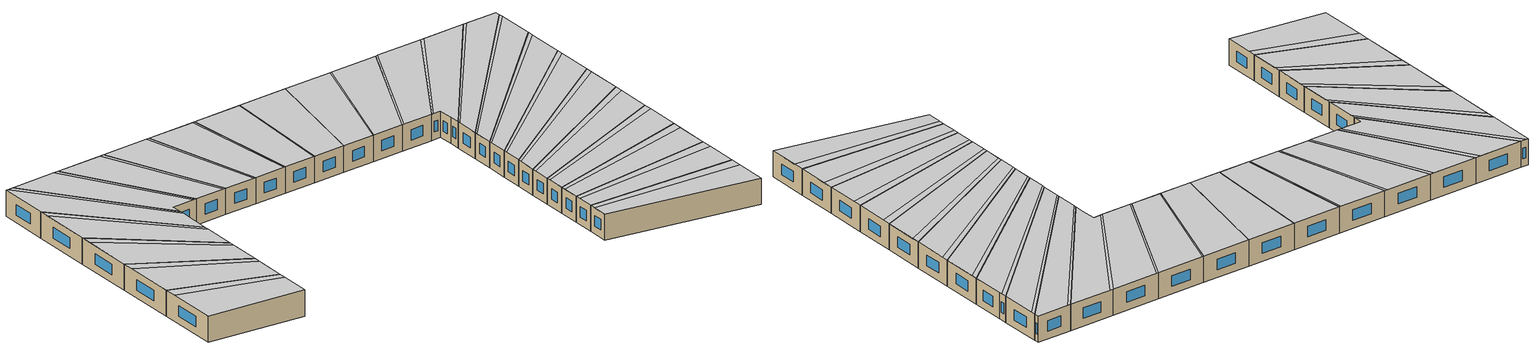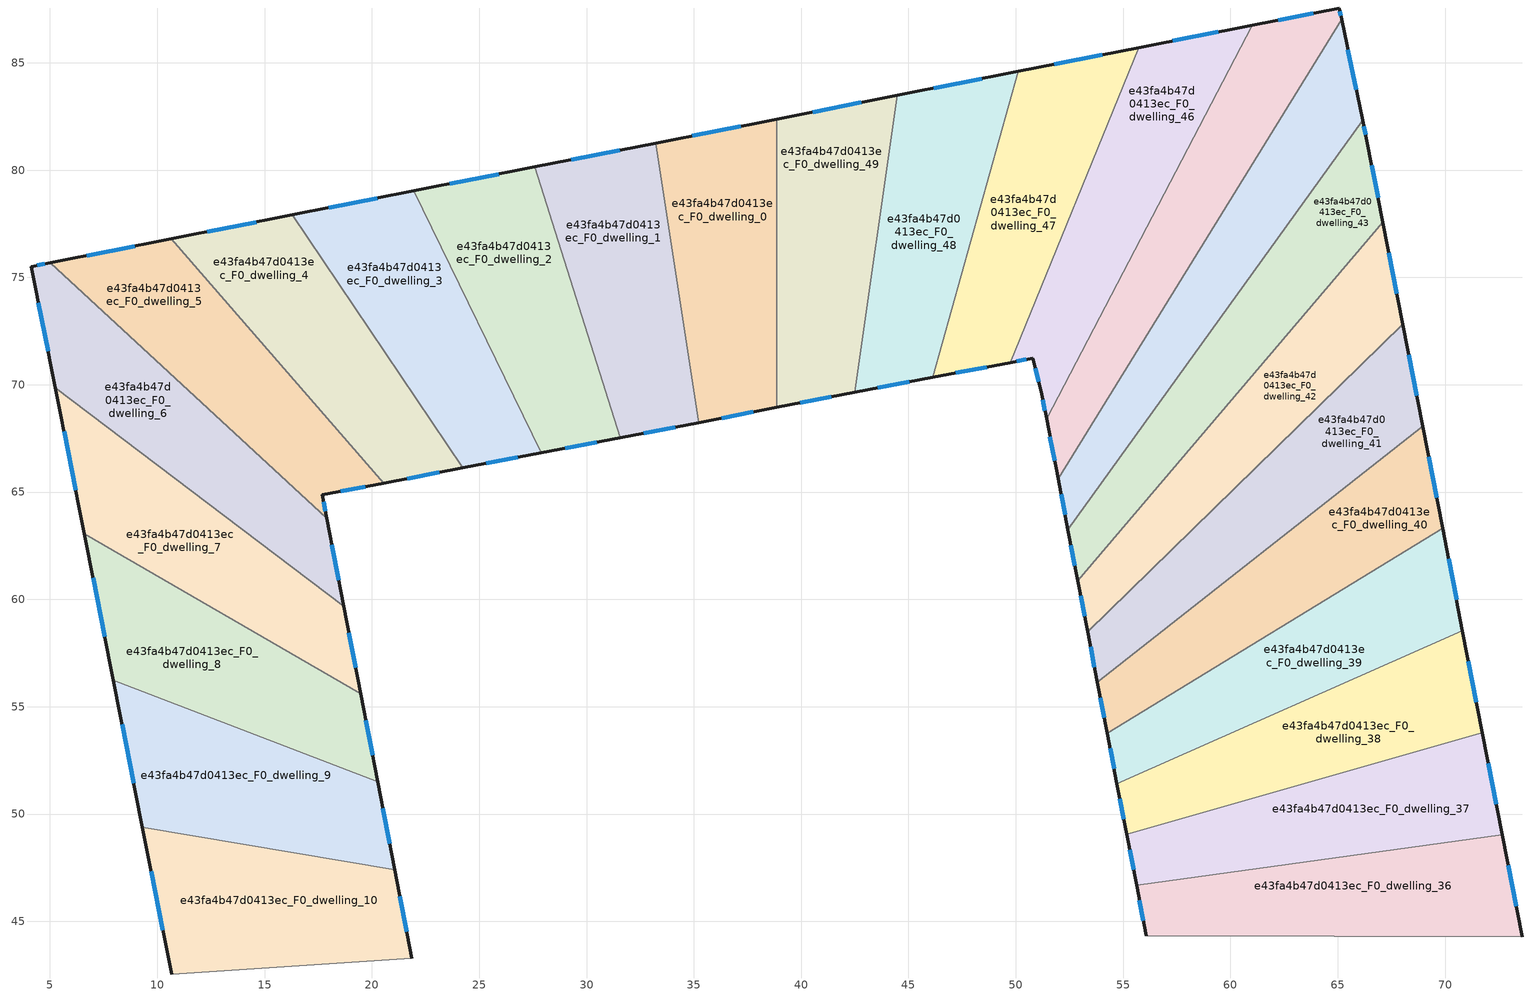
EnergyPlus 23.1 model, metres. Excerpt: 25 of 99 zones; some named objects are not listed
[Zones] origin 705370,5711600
e43fa4b47d0413ec_F0_dwelling_0
 floor ground (EU_floor_Construction): 38.86,82.37 38.86,68.94 35.22,68.24 33.23,81.26 z0
 wall outside (EU_wall_Construction): 35.22,68.24 38.86,68.94 / 38.86,82.37 33.23,81.26 z0:3
 wall to e43fa4b47d0413ec_F0_dwelling_1 (EU_wall_Construction): 33.23,81.26 35.22,68.24 z0:3
 wall to e43fa4b47d0413ec_F0_dwelling_49 (EU_wall_Construction): 38.86,68.94 38.86,82.37 z0:3
 window (EU_Window_Construction): 36.31,68.45 37.77,68.73 / 37.17,82.04 34.91,81.59 z0.9:2.1
 ceiling to e43fa4b47d0413ec_F1_dwelling_0 (EU_floor_Construction): 38.86,68.94 38.86,82.37 33.23,81.26 35.22,68.24 z3
e43fa4b47d0413ec_F0_dwelling_1
 floor ground (EU_floor_Construction): 33.23,81.26 35.22,68.24 31.56,67.54 27.59,80.15 z0
 wall outside (EU_wall_Construction): 31.56,67.54 35.22,68.24 / 33.23,81.26 27.59,80.15 z0:3
 wall to e43fa4b47d0413ec_F0_dwelling_2 (EU_wall_Construction): 27.59,80.15 31.56,67.54 z0:3
 window (EU_Window_Construction): 32.66,67.75 34.12,68.03 / 31.54,80.93 29.28,80.48 z0.9:2.1
 ceiling to e43fa4b47d0413ec_F1_dwelling_1 (EU_floor_Construction): 35.14,68.23 33.11,81.24 27.59,80.15 31.56,67.54 z3
 ceiling to e43fa4b47d0413ec_F1_dwelling_0 (EU_floor_Construction): 35.22,68.24 33.23,81.26 33.11,81.24 35.14,68.23 z3
e43fa4b47d0413ec_F0_dwelling_10
 floor ground (EU_floor_Construction): 21.07,47.39 21.86,43.27 10.67,42.55 9.31,49.39 z0
 wall outside (EU_wall_Construction): 21.86,43.27 21.07,47.39 / 9.31,49.39 10.67,42.55 z0:3
 wall to e43fa4b47d0413ec_F0_dwelling_11 (EU_wall_Construction): 10.67,42.55 21.86,43.27 z0:3
 wall to e43fa4b47d0413ec_F0_dwelling_9 (EU_wall_Construction): 21.07,47.39 9.31,49.39 z0:3
 window (EU_Window_Construction): 21.62,44.51 21.3,46.16 / 9.72,47.34 10.26,44.59 z0.9:2.1
 ceiling to e43fa4b47d0413ec_F1_dwelling_10 (EU_floor_Construction): 21.86,43.27 21.23,46.55 9.59,47.99 10.67,42.55 z3
 ceiling to e43fa4b47d0413ec_F1_dwelling_9 (EU_floor_Construction): 21.23,46.55 21.07,47.39 9.31,49.39 9.59,47.99 z3
e43fa4b47d0413ec_F0_dwelling_2
 floor ground (EU_floor_Construction): 27.59,80.15 31.56,67.54 27.9,66.83 21.95,79.03 z0
 wall outside (EU_wall_Construction): 27.9,66.83 31.56,67.54 / 27.59,80.15 21.95,79.03 z0:3
 wall to e43fa4b47d0413ec_F0_dwelling_3 (EU_wall_Construction): 21.95,79.03 27.9,66.83 z0:3
 window (EU_Window_Construction): 29,67.04 30.47,67.33 / 25.9,79.81 23.64,79.36 z0.9:2.1
 ceiling to e43fa4b47d0413ec_F1_dwelling_2 (EU_floor_Construction): 31.41,67.51 27.36,80.1 21.95,79.03 27.9,66.83 z3
 ceiling to e43fa4b47d0413ec_F1_dwelling_1 (EU_floor_Construction): 31.56,67.54 27.59,80.15 27.36,80.1 31.41,67.51 z3
e43fa4b47d0413ec_F0_dwelling_3
 floor ground (EU_floor_Construction): 21.95,79.03 27.9,66.83 24.23,66.12 16.3,77.91 z0
 wall outside (EU_wall_Construction): 24.23,66.12 27.9,66.83 / 21.95,79.03 16.3,77.91 z0:3
 wall to e43fa4b47d0413ec_F0_dwelling_4 (EU_wall_Construction): 16.3,77.91 24.23,66.12 z0:3
 window (EU_Window_Construction): 25.33,66.34 26.8,66.62 / 20.26,78.7 17.99,78.25 z0.9:2.1
 ceiling to e43fa4b47d0413ec_F1_dwelling_3 (EU_floor_Construction): 27.68,66.79 21.6,78.96 16.3,77.91 24.23,66.12 z3
 ceiling to e43fa4b47d0413ec_F1_dwelling_2 (EU_floor_Construction): 27.9,66.83 21.95,79.03 21.6,78.96 27.68,66.79 z3
e43fa4b47d0413ec_F0_dwelling_36
 floor ground (EU_floor_Construction): 72.67,49.04 73.59,44.29 56.08,44.33 55.62,46.69 z0
 wall outside (EU_wall_Construction): 55.62,46.69 56.08,44.33 / 73.59,44.29 72.67,49.04 z0:3
 wall to e43fa4b47d0413ec_F0_dwelling_37 (EU_wall_Construction): 72.67,49.04 55.62,46.69 z0:3
 wall to e43fa4b47d0413ec_F0_dwelling_35 (EU_wall_Construction): 56.08,44.33 73.59,44.29 z0:3
 window (EU_Window_Construction): 55.76,45.98 55.94,45.04 / 73.32,45.71 72.94,47.62 z0.9:2.1
 ceiling to e43fa4b47d0413ec_F1_dwelling_36 (EU_floor_Construction): 72.91,47.78 72.67,49.04 55.62,46.69 55.74,46.06 z3
 ceiling to e43fa4b47d0413ec_F1_dwelling_35 (EU_floor_Construction): 73.59,44.29 72.91,47.78 55.74,46.06 56.08,44.33 z3
e43fa4b47d0413ec_F0_dwelling_37
 floor ground (EU_floor_Construction): 71.74,53.79 72.67,49.04 55.62,46.69 55.17,49.05 z0
 wall outside (EU_wall_Construction): 55.17,49.05 55.62,46.69 / 72.67,49.04 71.74,53.79 z0:3
 wall to e43fa4b47d0413ec_F0_dwelling_38 (EU_wall_Construction): 71.74,53.79 55.17,49.05 z0:3
 window (EU_Window_Construction): 55.31,48.34 55.49,47.39 / 72.39,50.46 72.02,52.37 z0.9:2.1
 ceiling to e43fa4b47d0413ec_F1_dwelling_37 (EU_floor_Construction): 71.97,52.63 71.74,53.79 55.17,49.05 55.28,48.47 z3
 ceiling to e43fa4b47d0413ec_F1_dwelling_36 (EU_floor_Construction): 72.67,49.04 71.97,52.63 55.28,48.47 55.62,46.69 z3
e43fa4b47d0413ec_F0_dwelling_38
 floor ground (EU_floor_Construction): 70.81,58.55 71.74,53.79 55.17,49.05 54.71,51.41 z0
 wall outside (EU_wall_Construction): 54.71,51.41 55.17,49.05 / 71.74,53.79 70.81,58.55 z0:3
 wall to e43fa4b47d0413ec_F0_dwelling_39 (EU_wall_Construction): 70.81,58.55 54.71,51.41 z0:3
 window (EU_Window_Construction): 54.85,50.7 55.03,49.75 / 71.46,55.22 71.09,57.13 z0.9:2.1
 ceiling to e43fa4b47d0413ec_F1_dwelling_37 (EU_floor_Construction): 71.74,53.79 71.02,57.48 54.82,50.88 55.17,49.05 z3
 ceiling to e43fa4b47d0413ec_F1_dwelling_38 (EU_floor_Construction): 71.02,57.48 70.81,58.55 54.71,51.41 54.82,50.88 z3
e43fa4b47d0413ec_F0_dwelling_39
 floor ground (EU_floor_Construction): 69.88,63.31 70.81,58.55 54.71,51.41 54.26,53.77 z0
 wall outside (EU_wall_Construction): 54.26,53.77 54.71,51.41 / 70.81,58.55 69.88,63.31 z0:3
 wall to e43fa4b47d0413ec_F0_dwelling_40 (EU_wall_Construction): 69.88,63.31 54.26,53.77 z0:3
 window (EU_Window_Construction): 54.39,53.06 54.58,52.11 / 70.53,59.97 70.16,61.88 z0.9:2.1
 ceiling to e43fa4b47d0413ec_F1_dwelling_38 (EU_floor_Construction): 70.81,58.55 70.07,62.34 54.35,53.29 54.71,51.41 z3
 ceiling to e43fa4b47d0413ec_F1_dwelling_39 (EU_floor_Construction): 70.07,62.34 69.88,63.31 54.26,53.77 54.35,53.29 z3
e43fa4b47d0413ec_F0_dwelling_4
 floor ground (EU_floor_Construction): 16.3,77.91 24.23,66.12 20.55,65.42 10.64,76.8 z0
 wall outside (EU_wall_Construction): 20.55,65.42 24.23,66.12 / 16.3,77.91 10.64,76.8 z0:3
 wall to e43fa4b47d0413ec_F0_dwelling_5 (EU_wall_Construction): 10.64,76.8 20.55,65.42 z0:3
 window (EU_Window_Construction): 21.65,65.63 23.13,65.91 / 14.61,77.58 12.34,77.13 z0.9:2.1
 ceiling to e43fa4b47d0413ec_F1_dwelling_4 (EU_floor_Construction): 23.93,66.07 15.84,77.82 10.64,76.8 20.55,65.42 z3
 ceiling to e43fa4b47d0413ec_F1_dwelling_3 (EU_floor_Construction): 24.23,66.12 16.3,77.91 15.84,77.82 23.93,66.07 z3
e43fa4b47d0413ec_F0_dwelling_40
 floor ground (EU_floor_Construction): 68.96,68.06 69.88,63.31 54.26,53.77 53.8,56.13 z0
 wall outside (EU_wall_Construction): 53.8,56.13 54.26,53.77 / 69.88,63.31 68.96,68.06 z0:3
 wall to e43fa4b47d0413ec_F0_dwelling_41 (EU_wall_Construction): 68.96,68.06 53.8,56.13 z0:3
 window (EU_Window_Construction): 53.94,55.43 54.12,54.48 / 69.61,64.73 69.23,66.64 z0.9:2.1
 ceiling to e43fa4b47d0413ec_F1_dwelling_40 (EU_floor_Construction): 69.13,67.19 68.96,68.06 53.8,56.13 53.89,55.7 z3
 ceiling to e43fa4b47d0413ec_F1_dwelling_39 (EU_floor_Construction): 69.88,63.31 69.13,67.19 53.89,55.7 54.26,53.77 z3
e43fa4b47d0413ec_F0_dwelling_41
 floor ground (EU_floor_Construction): 68.03,72.82 68.96,68.06 53.8,56.13 53.34,58.5 z0
 wall outside (EU_wall_Construction): 53.34,58.5 53.8,56.13 / 68.96,68.06 68.03,72.82 z0:3
 wall to e43fa4b47d0413ec_F0_dwelling_42 (EU_wall_Construction): 68.03,72.82 53.34,58.5 z0:3
 window (EU_Window_Construction): 53.48,57.79 53.66,56.84 / 68.68,69.49 68.31,71.4 z0.9:2.1
 ceiling to e43fa4b47d0413ec_F1_dwelling_41 (EU_floor_Construction): 68.18,72.05 68.03,72.82 53.34,58.5 53.42,58.12 z3
 ceiling to e43fa4b47d0413ec_F1_dwelling_40 (EU_floor_Construction): 68.96,68.06 68.18,72.05 53.42,58.12 53.8,56.13 z3
e43fa4b47d0413ec_F0_dwelling_42
 floor ground (EU_floor_Construction): 67.1,77.58 68.03,72.82 53.34,58.5 52.89,60.87 z0
 wall outside (EU_wall_Construction): 52.89,60.87 53.34,58.5 / 68.03,72.82 67.1,77.58 z0:3
 wall to e43fa4b47d0413ec_F0_dwelling_43 (EU_wall_Construction): 67.1,77.58 52.89,60.87 z0:3
 window (EU_Window_Construction): 53.02,60.16 53.21,59.21 / 67.75,74.25 67.38,76.16 z0.9:2.1
 ceiling to e43fa4b47d0413ec_F1_dwelling_42 (EU_floor_Construction): 52.95,60.53 67.23,76.9 67.1,77.58 52.89,60.87 z3
 ceiling to e43fa4b47d0413ec_F1_dwelling_41 (EU_floor_Construction): 68.03,72.82 67.23,76.9 52.95,60.53 53.34,58.5 z3
e43fa4b47d0413ec_F0_dwelling_43
 floor ground (EU_floor_Construction): 66.16,82.33 66.36,81.37 67.1,77.58 52.89,60.87 52.43,63.24 z0
 wall outside (EU_wall_Construction): 52.43,63.24 52.89,60.87 / 67.1,77.58 66.36,81.37 66.16,82.33 z0:3
 wall to e43fa4b47d0413ec_F0_dwelling_44 (EU_wall_Construction): 66.16,82.33 52.43,63.24 z0:3
 window (EU_Window_Construction): 52.57,62.53 52.75,61.58 / 66.3,81.66 66.22,82.04 / 66.88,78.71 66.58,80.24 z0.9:2.1
 ceiling to e43fa4b47d0413ec_F1_dwelling_43 (EU_floor_Construction): 52.49,62.95 66.28,81.75 66.16,82.33 52.43,63.24 z3
 ceiling to e43fa4b47d0413ec_F1_dwelling_42 (EU_floor_Construction): 52.89,60.87 67.1,77.58 66.36,81.37 66.28,81.75 52.49,62.95 z3
e43fa4b47d0413ec_F0_dwelling_44
 floor ground (EU_floor_Construction): 65.18,87.02 66.16,82.33 52.43,63.24 51.97,65.62 z0
 wall outside (EU_wall_Construction): 51.97,65.62 52.43,63.24 / 66.16,82.33 65.18,87.02 z0:3
 wall to e43fa4b47d0413ec_F0_dwelling_45 (EU_wall_Construction): 65.18,87.02 51.97,65.62 z0:3
 window (EU_Window_Construction): 52.11,64.91 52.29,63.95 / 65.87,83.73 65.47,85.62 z0.9:2.1
 ceiling to e43fa4b47d0413ec_F1_dwelling_44 (EU_floor_Construction): 52.02,65.38 65.28,86.54 65.18,87.02 51.97,65.62 z3
 ceiling to e43fa4b47d0413ec_F1_dwelling_43 (EU_floor_Construction): 52.43,63.24 66.16,82.33 65.28,86.54 52.02,65.38 z3
e43fa4b47d0413ec_F0_dwelling_45
 floor ground (EU_floor_Construction): 65.07,87.55 65.18,87.02 51.97,65.62 51.43,68.42 61.02,86.75 z0
 wall outside (EU_wall_Construction): 51.43,68.42 51.97,65.62 / 65.18,87.02 65.07,87.55 61.02,86.75 z0:3
 wall to e43fa4b47d0413ec_F0_dwelling_46 (EU_wall_Construction): 61.02,86.75 51.43,68.42 z0:3
 window (EU_Window_Construction): 51.59,67.58 51.81,66.46 / 63.86,87.31 62.23,86.99 / 65.15,87.18 65.1,87.39 z0.9:2.1
 ceiling to e43fa4b47d0413ec_F1_dwelling_45 (EU_floor_Construction): 51.48,68.14 61.41,86.83 61.02,86.75 51.43,68.42 z3
 ceiling to e43fa4b47d0413ec_F1_dwelling_44 (EU_floor_Construction): 51.97,65.62 65.18,87.02 65.07,87.55 61.41,86.83 51.48,68.14 z3
e43fa4b47d0413ec_F0_dwelling_46
 floor ground (EU_floor_Construction): 61.02,86.75 51.43,68.42 51.19,69.67 50.8,71.24 49.73,71.04 55.72,85.71 z0
 wall outside (EU_wall_Construction): 49.73,71.04 50.8,71.24 51.19,69.67 51.43,68.42 / 61.02,86.75 55.72,85.71 z0:3
 wall to e43fa4b47d0413ec_F0_dwelling_47 (EU_wall_Construction): 55.72,85.71 49.73,71.04 z0:3
 window (EU_Window_Construction): 51.26,69.3 51.36,68.79 / 50.91,70.77 51.07,70.14 / 50.05,71.1 50.48,71.18 / 59.43,86.44 57.3,86.02 z0.9:2.1
 ceiling to e43fa4b47d0413ec_F1_dwelling_46 (EU_floor_Construction): 49.95,71.08 56.06,85.77 55.72,85.71 49.73,71.04 z3
 ceiling to e43fa4b47d0413ec_F1_dwelling_45 (EU_floor_Construction): 51.43,68.42 61.02,86.75 56.06,85.77 49.95,71.08 50.8,71.24 51.19,69.67 z3
e43fa4b47d0413ec_F0_dwelling_47
 floor ground (EU_floor_Construction): 55.72,85.71 49.73,71.04 46.12,70.34 50.1,84.59 z0
 wall outside (EU_wall_Construction): 46.12,70.34 49.73,71.04 / 55.72,85.71 50.1,84.59 z0:3
 wall to e43fa4b47d0413ec_F0_dwelling_48 (EU_wall_Construction): 50.1,84.59 46.12,70.34 z0:3
 window (EU_Window_Construction): 47.2,70.55 48.65,70.83 / 54.04,85.37 51.78,84.93 z0.9:2.1
 ceiling to e43fa4b47d0413ec_F1_dwelling_47 (EU_floor_Construction): 46.27,70.37 50.33,84.64 50.1,84.59 46.12,70.34 z3
 ceiling to e43fa4b47d0413ec_F1_dwelling_46 (EU_floor_Construction): 49.73,71.04 55.72,85.71 50.33,84.64 46.27,70.37 z3
e43fa4b47d0413ec_F0_dwelling_48
 floor ground (EU_floor_Construction): 50.1,84.59 46.12,70.34 42.49,69.64 44.48,83.49 z0
 wall outside (EU_wall_Construction): 42.49,69.64 46.12,70.34 / 50.1,84.59 44.48,83.49 z0:3
 wall to e43fa4b47d0413ec_F0_dwelling_49 (EU_wall_Construction): 44.48,83.49 42.49,69.64 z0:3
 window (EU_Window_Construction): 43.58,69.85 45.03,70.13 / 48.42,84.26 46.17,83.82 z0.9:2.1
 ceiling to e43fa4b47d0413ec_F1_dwelling_48 (EU_floor_Construction): 42.57,69.66 44.6,83.51 44.48,83.49 42.49,69.64 z3
 ceiling to e43fa4b47d0413ec_F1_dwelling_47 (EU_floor_Construction): 46.12,70.34 50.1,84.59 44.6,83.51 42.57,69.66 z3
e43fa4b47d0413ec_F0_dwelling_49
 floor ground (EU_floor_Construction): 44.48,83.49 42.49,69.64 38.86,68.94 38.86,82.37 z0
 wall outside (EU_wall_Construction): 38.86,68.94 42.49,69.64 / 44.48,83.49 38.86,82.37 z0:3
 window (EU_Window_Construction): 39.95,69.15 41.41,69.43 / 42.8,83.15 40.54,82.71 z0.9:2.1
 ceiling to e43fa4b47d0413ec_F1_dwelling_48 (EU_floor_Construction): 42.49,69.64 44.48,83.49 38.86,82.37 38.86,68.94 z3
e43fa4b47d0413ec_F0_dwelling_5
 floor ground (EU_floor_Construction): 10.64,76.8 20.55,65.42 17.69,64.87 17.9,63.77 5.02,75.68 z0
 wall outside (EU_wall_Construction): 17.9,63.77 17.69,64.87 20.55,65.42 / 10.64,76.8 5.02,75.68 z0:3
 wall to e43fa4b47d0413ec_F0_dwelling_6 (EU_wall_Construction): 5.02,75.68 17.9,63.77 z0:3
 window (EU_Window_Construction): 18.54,65.03 19.69,65.25 / 17.84,64.1 17.75,64.54 / 8.96,76.46 6.7,76.02 z0.9:2.1
 ceiling to e43fa4b47d0413ec_F1_dwelling_5 (EU_floor_Construction): 20.17,65.34 10.07,76.68 5.02,75.68 17.9,63.77 17.69,64.87 z3
 ceiling to e43fa4b47d0413ec_F1_dwelling_4 (EU_floor_Construction): 20.55,65.42 10.64,76.8 10.07,76.68 20.17,65.34 z3
e43fa4b47d0413ec_F0_dwelling_6
 floor ground (EU_floor_Construction): 17.9,63.77 18.69,59.67 5.25,69.87 4.13,75.51 5.02,75.68 z0
 wall outside (EU_wall_Construction): 18.69,59.67 17.9,63.77 / 5.02,75.68 4.13,75.51 5.25,69.87 z0:3
 wall to e43fa4b47d0413ec_F0_dwelling_7 (EU_wall_Construction): 5.25,69.87 18.69,59.67 z0:3
 window (EU_Window_Construction): 18.45,60.9 18.14,62.54 / 4.47,73.82 4.92,71.56 / 4.76,75.63 4.4,75.56 z0.9:2.1
 ceiling to e43fa4b47d0413ec_F1_dwelling_6 (EU_floor_Construction): 18.69,59.67 18,63.24 4.38,75.56 4.13,75.51 5.25,69.87 z3
 ceiling to e43fa4b47d0413ec_F1_dwelling_5 (EU_floor_Construction): 18,63.24 17.9,63.77 5.02,75.68 4.38,75.56 z3
e43fa4b47d0413ec_F0_dwelling_7
 floor ground (EU_floor_Construction): 18.69,59.67 19.48,55.59 6.6,63.05 5.25,69.87 z0
 wall outside (EU_wall_Construction): 19.48,55.59 18.69,59.67 / 5.25,69.87 6.6,63.05 z0:3
 wall to e43fa4b47d0413ec_F0_dwelling_8 (EU_wall_Construction): 6.6,63.05 19.48,55.59 z0:3
 window (EU_Window_Construction): 19.24,56.81 18.93,58.45 / 5.65,67.83 6.2,65.09 z0.9:2.1
 ceiling to e43fa4b47d0413ec_F1_dwelling_7 (EU_floor_Construction): 19.48,55.59 18.8,59.09 5.44,68.89 6.6,63.05 z3
 ceiling to e43fa4b47d0413ec_F1_dwelling_6 (EU_floor_Construction): 18.8,59.09 18.69,59.67 5.25,69.87 5.44,68.89 z3
e43fa4b47d0413ec_F0_dwelling_8
 floor ground (EU_floor_Construction): 19.48,55.59 20.27,51.5 7.95,56.22 6.6,63.05 z0
 wall outside (EU_wall_Construction): 20.27,51.5 19.48,55.59 / 6.6,63.05 7.95,56.22 z0:3
 wall to e43fa4b47d0413ec_F0_dwelling_9 (EU_wall_Construction): 7.95,56.22 20.27,51.5 z0:3
 window (EU_Window_Construction): 20.03,52.73 19.72,54.37 / 7.01,61.01 7.55,58.27 z0.9:2.1
 ceiling to e43fa4b47d0413ec_F1_dwelling_8 (EU_floor_Construction): 20.27,51.5 19.61,54.93 6.82,61.93 7.96,56.22 z3
 ceiling to e43fa4b47d0413ec_F1_dwelling_7 (EU_floor_Construction): 19.61,54.93 19.48,55.59 6.6,63.05 6.82,61.93 z3
e43fa4b47d0413ec_F0_dwelling_9
 floor ground (EU_floor_Construction): 20.27,51.5 21.07,47.39 9.31,49.39 7.95,56.22 z0
 wall outside (EU_wall_Construction): 21.07,47.39 20.27,51.5 / 7.95,56.22 9.31,49.39 z0:3
 window (EU_Window_Construction): 20.83,48.62 20.51,50.27 / 8.36,54.18 8.91,51.44 z0.9:2.1
 ceiling to e43fa4b47d0413ec_F1_dwelling_9 (EU_floor_Construction): 21.07,47.39 20.42,50.75 8.2,54.97 9.31,49.39 z3
 ceiling to e43fa4b47d0413ec_F1_dwelling_8 (EU_floor_Construction): 20.42,50.75 20.27,51.5 7.96,56.22 8.2,54.97 z3
[Building]
EU S2 Campaign: North Axis=0; Terrain=City; Solar Distribution=FullExterior
[Site:Location]
London: Latitude=51.5; Longitude=-0.5; Time Zone=0; Elevation=25
[SizingPeriod:WeatherFileDays]
AnnualSizingPeriod: Begin Month=1; Begin Day of Month=1; End Month=12; End Day of Month=31; Day of Week for Start Day=Monday; Use Weather File Daylight Saving Period=No; Use Weather File Rain and Snow Indicators=No
[MATERIAL]
EU_InternalMass_Material: Roughness=MediumRough; Thickness=0.1; Conductivity=1; Density=1800; Specific Heat=900; Thermal Absorptance=0.9; Solar Absorptance=0.7; Visible Absorptance=0.7
[MATERIAL:NOMASS] Roughness=MediumRough; Thermal Absorptance=0.9; Solar Absorptance=0.7; Visible Absorptance=0.7
Name | Thermal Resistance
EU_wall_NoMass | 1.04674
EU_floor_NoMass | 2.04616
[WINDOWMATERIAL:SIMPLEGLAZINGSYSTEM]
EU_Window_SimpleGlazing: UFactor=4.25843; Solar Heat Gain Coefficient=0.85; Visible Transmittance=0.85
[CONSTRUCTION]
EU_wall_Construction: EU_wall_NoMass
EU_floor_Construction: EU_floor_NoMass
EU_Window_Construction: EU_Window_SimpleGlazing
EU_InternalMass_Construction: EU_InternalMass_Material
[ZONE] Type=1; Multiplier=1; Ceiling Height=autocalculate; Floor Area=autocalculate; Part of Total Floor Area=Yes
Name | Volume
e43fa4b47d0413ec_F0_dwelling_0 | 186.692
e43fa4b47d0413ec_F0_dwelling_1 | 186.709
e43fa4b47d0413ec_F0_dwelling_10 | 186.701
e43fa4b47d0413ec_F0_dwelling_2 | 186.674
e43fa4b47d0413ec_F0_dwelling_3 | 186.721
e43fa4b47d0413ec_F0_dwelling_36 | 186.686
e43fa4b47d0413ec_F0_dwelling_37 | 186.67
e43fa4b47d0413ec_F0_dwelling_38 | 186.739
e43fa4b47d0413ec_F0_dwelling_39 | 186.688
e43fa4b47d0413ec_F0_dwelling_4 | 186.695
e43fa4b47d0413ec_F0_dwelling_40 | 186.68
e43fa4b47d0413ec_F0_dwelling_41 | 186.72
e43fa4b47d0413ec_F0_dwelling_42 | 186.699
e43fa4b47d0413ec_F0_dwelling_43 | 186.737
e43fa4b47d0413ec_F0_dwelling_44 | 186.708
e43fa4b47d0413ec_F0_dwelling_45 | 186.723
e43fa4b47d0413ec_F0_dwelling_46 | 186.633
e43fa4b47d0413ec_F0_dwelling_47; e43fa4b47d0413ec_F0_dwelling_7 | 186.716
e43fa4b47d0413ec_F0_dwelling_48 | 186.715
e43fa4b47d0413ec_F0_dwelling_49 | 186.705
e43fa4b47d0413ec_F0_dwelling_5 | 186.703
e43fa4b47d0413ec_F0_dwelling_6 | 186.7
e43fa4b47d0413ec_F0_dwelling_8 | 186.66
e43fa4b47d0413ec_F0_dwelling_9 | 186.749
[INTERNALMASS] Construction=EU_InternalMass_Construction
Name | Zone or ZoneList | Surface Area
e43fa4b47d0413ec_F0_dwelling_0_EU_InternalMass | e43fa4b47d0413ec_F0_dwelling_0 | 62.2305
e43fa4b47d0413ec_F0_dwelling_1_EU_InternalMass | e43fa4b47d0413ec_F0_dwelling_1 | 62.2366
e43fa4b47d0413ec_F0_dwelling_2_EU_InternalMass | e43fa4b47d0413ec_F0_dwelling_2 | 62.2246
e43fa4b47d0413ec_F0_dwelling_3_EU_InternalMass | e43fa4b47d0413ec_F0_dwelling_3 | 62.24
e43fa4b47d0413ec_F0_dwelling_4_EU_InternalMass | e43fa4b47d0413ec_F0_dwelling_4 | 62.2316
e43fa4b47d0413ec_F0_dwelling_5_EU_InternalMass | e43fa4b47d0413ec_F0_dwelling_5 | 62.2341
e43fa4b47d0413ec_F0_dwelling_6_EU_InternalMass | e43fa4b47d0413ec_F0_dwelling_6 | 62.2331
e43fa4b47d0413ec_F0_dwelling_7_EU_InternalMass | e43fa4b47d0413ec_F0_dwelling_7 | 62.2387
e43fa4b47d0413ec_F0_dwelling_8_EU_InternalMass | e43fa4b47d0413ec_F0_dwelling_8 | 62.2199
e43fa4b47d0413ec_F0_dwelling_9_EU_InternalMass | e43fa4b47d0413ec_F0_dwelling_9 | 62.2501
e43fa4b47d0413ec_F0_dwelling_10_EU_InternalMass | e43fa4b47d0413ec_F0_dwelling_10 | 62.2335
e43fa4b47d0413ec_F0_dwelling_36_EU_InternalMass | e43fa4b47d0413ec_F0_dwelling_36 | 62.229
e43fa4b47d0413ec_F0_dwelling_37_EU_InternalMass | e43fa4b47d0413ec_F0_dwelling_37 | 62.2232
e43fa4b47d0413ec_F0_dwelling_38_EU_InternalMass | e43fa4b47d0413ec_F0_dwelling_38 | 62.2466
e43fa4b47d0413ec_F0_dwelling_39_EU_InternalMass | e43fa4b47d0413ec_F0_dwelling_39 | 62.2293
e43fa4b47d0413ec_F0_dwelling_40_EU_InternalMass | e43fa4b47d0413ec_F0_dwelling_40 | 62.2265
e43fa4b47d0413ec_F0_dwelling_41_EU_InternalMass | e43fa4b47d0413ec_F0_dwelling_41 | 62.2401
e43fa4b47d0413ec_F0_dwelling_42_EU_InternalMass | e43fa4b47d0413ec_F0_dwelling_42 | 62.2331
e43fa4b47d0413ec_F0_dwelling_43_EU_InternalMass | e43fa4b47d0413ec_F0_dwelling_43 | 62.2457
e43fa4b47d0413ec_F0_dwelling_44_EU_InternalMass | e43fa4b47d0413ec_F0_dwelling_44 | 62.236
e43fa4b47d0413ec_F0_dwelling_45_EU_InternalMass | e43fa4b47d0413ec_F0_dwelling_45 | 62.2408
e43fa4b47d0413ec_F0_dwelling_46_EU_InternalMass | e43fa4b47d0413ec_F0_dwelling_46 | 62.2107
e43fa4b47d0413ec_F0_dwelling_47_EU_InternalMass | e43fa4b47d0413ec_F0_dwelling_47 | 62.2385
e43fa4b47d0413ec_F0_dwelling_48_EU_InternalMass | e43fa4b47d0413ec_F0_dwelling_48 | 62.2379
e43fa4b47d0413ec_F0_dwelling_49_EU_InternalMass | e43fa4b47d0413ec_F0_dwelling_49 | 62.2352
[OTHEREQUIPMENT] Fuel Type=Electricity; Design Level Calculation Method=Watts/Area; Power per Zone Floor Area=1; Fraction Latent=0; Fraction Radiant=0; Fraction Lost=0; Carbon Dioxide Generation Rate=0; EndUse Subcategory=EU_Step8_InternalGains
Name | Zone or ZoneList or Space or SpaceList | Schedule
EU_Step8_InternalGain_e43fa4b47d0413ec_F0_dwelling_0_f000 | e43fa4b47d0413ec_F0_dwelling_0 | EU_Step8_GainSchedule_e43fa4b47d0413ec_F0_dwelling_0_f000
EU_Step8_InternalGain_e43fa4b47d0413ec_F0_dwelling_1_f000 | e43fa4b47d0413ec_F0_dwelling_1 | EU_Step8_GainSchedule_e43fa4b47d0413ec_F0_dwelling_1_f000
EU_Step8_InternalGain_e43fa4b47d0413ec_F0_dwelling_2_f000 | e43fa4b47d0413ec_F0_dwelling_2 | EU_Step8_GainSchedule_e43fa4b47d0413ec_F0_dwelling_2_f000
EU_Step8_InternalGain_e43fa4b47d0413ec_F0_dwelling_3_f000 | e43fa4b47d0413ec_F0_dwelling_3 | EU_Step8_GainSchedule_e43fa4b47d0413ec_F0_dwelling_3_f000
EU_Step8_InternalGain_e43fa4b47d0413ec_F0_dwelling_4_f000 | e43fa4b47d0413ec_F0_dwelling_4 | EU_Step8_GainSchedule_e43fa4b47d0413ec_F0_dwelling_4_f000
EU_Step8_InternalGain_e43fa4b47d0413ec_F0_dwelling_5_f000 | e43fa4b47d0413ec_F0_dwelling_5 | EU_Step8_GainSchedule_e43fa4b47d0413ec_F0_dwelling_5_f000
EU_Step8_InternalGain_e43fa4b47d0413ec_F0_dwelling_6_f000 | e43fa4b47d0413ec_F0_dwelling_6 | EU_Step8_GainSchedule_e43fa4b47d0413ec_F0_dwelling_6_f000
EU_Step8_InternalGain_e43fa4b47d0413ec_F0_dwelling_7_f000 | e43fa4b47d0413ec_F0_dwelling_7 | EU_Step8_GainSchedule_e43fa4b47d0413ec_F0_dwelling_7_f000
EU_Step8_InternalGain_e43fa4b47d0413ec_F0_dwelling_8_f000 | e43fa4b47d0413ec_F0_dwelling_8 | EU_Step8_GainSchedule_e43fa4b47d0413ec_F0_dwelling_8_f000
EU_Step8_InternalGain_e43fa4b47d0413ec_F0_dwelling_9_f000 | e43fa4b47d0413ec_F0_dwelling_9 | EU_Step8_GainSchedule_e43fa4b47d0413ec_F0_dwelling_9_f000
EU_Step8_InternalGain_e43fa4b47d0413ec_F0_dwelling_10_f000 | e43fa4b47d0413ec_F0_dwelling_10 | EU_Step8_GainSchedule_e43fa4b47d0413ec_F0_dwelling_10_f000
EU_Step8_InternalGain_e43fa4b47d0413ec_F0_dwelling_36_f000 | e43fa4b47d0413ec_F0_dwelling_36 | EU_Step8_GainSchedule_e43fa4b47d0413ec_F0_dwelling_36_f000
EU_Step8_InternalGain_e43fa4b47d0413ec_F0_dwelling_37_f000 | e43fa4b47d0413ec_F0_dwelling_37 | EU_Step8_GainSchedule_e43fa4b47d0413ec_F0_dwelling_37_f000
EU_Step8_InternalGain_e43fa4b47d0413ec_F0_dwelling_38_f000 | e43fa4b47d0413ec_F0_dwelling_38 | EU_Step8_GainSchedule_e43fa4b47d0413ec_F0_dwelling_38_f000
EU_Step8_InternalGain_e43fa4b47d0413ec_F0_dwelling_39_f000 | e43fa4b47d0413ec_F0_dwelling_39 | EU_Step8_GainSchedule_e43fa4b47d0413ec_F0_dwelling_39_f000
EU_Step8_InternalGain_e43fa4b47d0413ec_F0_dwelling_40_f000 | e43fa4b47d0413ec_F0_dwelling_40 | EU_Step8_GainSchedule_e43fa4b47d0413ec_F0_dwelling_40_f000
EU_Step8_InternalGain_e43fa4b47d0413ec_F0_dwelling_41_f000 | e43fa4b47d0413ec_F0_dwelling_41 | EU_Step8_GainSchedule_e43fa4b47d0413ec_F0_dwelling_41_f000
EU_Step8_InternalGain_e43fa4b47d0413ec_F0_dwelling_42_f000 | e43fa4b47d0413ec_F0_dwelling_42 | EU_Step8_GainSchedule_e43fa4b47d0413ec_F0_dwelling_42_f000
EU_Step8_InternalGain_e43fa4b47d0413ec_F0_dwelling_43_f000 | e43fa4b47d0413ec_F0_dwelling_43 | EU_Step8_GainSchedule_e43fa4b47d0413ec_F0_dwelling_43_f000
EU_Step8_InternalGain_e43fa4b47d0413ec_F0_dwelling_44_f000 | e43fa4b47d0413ec_F0_dwelling_44 | EU_Step8_GainSchedule_e43fa4b47d0413ec_F0_dwelling_44_f000
EU_Step8_InternalGain_e43fa4b47d0413ec_F0_dwelling_45_f000 | e43fa4b47d0413ec_F0_dwelling_45 | EU_Step8_GainSchedule_e43fa4b47d0413ec_F0_dwelling_45_f000
EU_Step8_InternalGain_e43fa4b47d0413ec_F0_dwelling_46_f000 | e43fa4b47d0413ec_F0_dwelling_46 | EU_Step8_GainSchedule_e43fa4b47d0413ec_F0_dwelling_46_f000
EU_Step8_InternalGain_e43fa4b47d0413ec_F0_dwelling_47_f000 | e43fa4b47d0413ec_F0_dwelling_47 | EU_Step8_GainSchedule_e43fa4b47d0413ec_F0_dwelling_47_f000
EU_Step8_InternalGain_e43fa4b47d0413ec_F0_dwelling_48_f000 | e43fa4b47d0413ec_F0_dwelling_48 | EU_Step8_GainSchedule_e43fa4b47d0413ec_F0_dwelling_48_f000
EU_Step8_InternalGain_e43fa4b47d0413ec_F0_dwelling_49_f000 | e43fa4b47d0413ec_F0_dwelling_49 | EU_Step8_GainSchedule_e43fa4b47d0413ec_F0_dwelling_49_f000
[ZONEVENTILATION:DESIGNFLOWRATE] Schedule=EU_AlwaysOn; Design Flow Rate Calculation Method=AirChanges/Hour; Air Changes per Hour=0.488719; Ventilation Type=Natural; Fan Pressure Rise=0; Fan Total Efficiency=1; Constant Term Coefficient=1; Temperature Term Coefficient=0; Velocity Term Coefficient=0; Velocity Squared Term Coefficient=0; Minimum Indoor Temperature=-100; Maximum Indoor Temperature=100; Delta Temperature=-100; Minimum Outdoor Temperature=-100; Maximum Outdoor Temperature=100; Maximum Wind Speed=40
Name | Zone or ZoneList or Space or SpaceList
EU_ConstantAir_e43fa4b47d0413ec_F0_dwelling_0 | e43fa4b47d0413ec_F0_dwelling_0
EU_ConstantAir_e43fa4b47d0413ec_F0_dwelling_1 | e43fa4b47d0413ec_F0_dwelling_1
EU_ConstantAir_e43fa4b47d0413ec_F0_dwelling_2 | e43fa4b47d0413ec_F0_dwelling_2
EU_ConstantAir_e43fa4b47d0413ec_F0_dwelling_3 | e43fa4b47d0413ec_F0_dwelling_3
EU_ConstantAir_e43fa4b47d0413ec_F0_dwelling_4 | e43fa4b47d0413ec_F0_dwelling_4
EU_ConstantAir_e43fa4b47d0413ec_F0_dwelling_5 | e43fa4b47d0413ec_F0_dwelling_5
EU_ConstantAir_e43fa4b47d0413ec_F0_dwelling_6 | e43fa4b47d0413ec_F0_dwelling_6
EU_ConstantAir_e43fa4b47d0413ec_F0_dwelling_7 | e43fa4b47d0413ec_F0_dwelling_7
EU_ConstantAir_e43fa4b47d0413ec_F0_dwelling_8 | e43fa4b47d0413ec_F0_dwelling_8
EU_ConstantAir_e43fa4b47d0413ec_F0_dwelling_9 | e43fa4b47d0413ec_F0_dwelling_9
EU_ConstantAir_e43fa4b47d0413ec_F0_dwelling_10 | e43fa4b47d0413ec_F0_dwelling_10
EU_ConstantAir_e43fa4b47d0413ec_F0_dwelling_36 | e43fa4b47d0413ec_F0_dwelling_36
EU_ConstantAir_e43fa4b47d0413ec_F0_dwelling_37 | e43fa4b47d0413ec_F0_dwelling_37
EU_ConstantAir_e43fa4b47d0413ec_F0_dwelling_38 | e43fa4b47d0413ec_F0_dwelling_38
EU_ConstantAir_e43fa4b47d0413ec_F0_dwelling_39 | e43fa4b47d0413ec_F0_dwelling_39
EU_ConstantAir_e43fa4b47d0413ec_F0_dwelling_40 | e43fa4b47d0413ec_F0_dwelling_40
EU_ConstantAir_e43fa4b47d0413ec_F0_dwelling_41 | e43fa4b47d0413ec_F0_dwelling_41
EU_ConstantAir_e43fa4b47d0413ec_F0_dwelling_42 | e43fa4b47d0413ec_F0_dwelling_42
EU_ConstantAir_e43fa4b47d0413ec_F0_dwelling_43 | e43fa4b47d0413ec_F0_dwelling_43
EU_ConstantAir_e43fa4b47d0413ec_F0_dwelling_44 | e43fa4b47d0413ec_F0_dwelling_44
EU_ConstantAir_e43fa4b47d0413ec_F0_dwelling_45 | e43fa4b47d0413ec_F0_dwelling_45
EU_ConstantAir_e43fa4b47d0413ec_F0_dwelling_46 | e43fa4b47d0413ec_F0_dwelling_46
EU_ConstantAir_e43fa4b47d0413ec_F0_dwelling_47 | e43fa4b47d0413ec_F0_dwelling_47
EU_ConstantAir_e43fa4b47d0413ec_F0_dwelling_48 | e43fa4b47d0413ec_F0_dwelling_48
EU_ConstantAir_e43fa4b47d0413ec_F0_dwelling_49 | e43fa4b47d0413ec_F0_dwelling_49
[HVACTEMPLATE:THERMOSTAT] Constant Heating Setpoint=20; Constant Cooling Setpoint=50
EU_HeatOnly_e43fa4b47d0413ec_F1_dwelling_40; EU_HeatOnly_e43fa4b47d0413ec_F1_dwelling_41; EU_HeatOnly_e43fa4b47d0413ec_F1_dwelling_42; EU_HeatOnly_e43fa4b47d0413ec_F1_dwelling_43; EU_HeatOnly_e43fa4b47d0413ec_F1_dwelling_44; EU_HeatOnly_e43fa4b47d0413ec_F1_dwelling_45; EU_HeatOnly_e43fa4b47d0413ec_F1_dwelling_46; EU_HeatOnly_e43fa4b47d0413ec_F1_dwelling_47; EU_HeatOnly_e43fa4b47d0413ec_F1_dwelling_48
[HVACTEMPLATE:ZONE:IDEALLOADSAIRSYSTEM] System Availability Schedule=EU_AlwaysOn; Maximum Heating Supply Air Temperature=50; Minimum Cooling Supply Air Temperature=13; Maximum Heating Supply Air Humidity Ratio=0.0156; Minimum Cooling Supply Air Humidity Ratio=0.0077; Heating Limit=NoLimit; Cooling Limit=NoLimit; Heating Availability Schedule=EU_AlwaysOn; Cooling Availability Schedule=EU_CoolingOff; Dehumidification Control Type=ConstantSensibleHeatRatio; Cooling Sensible Heat Ratio=0.7; Dehumidification Setpoint=60; Humidification Control Type=None; Humidification Setpoint=30; Outdoor Air Method=None; Outdoor Air Flow Rate per Person=0.00944; Outdoor Air Flow Rate per Zone Floor Area=0; Outdoor Air Flow Rate per Zone=0; Demand Controlled Ventilation Type=None; Outdoor Air Economizer Type=NoEconomizer; Heat Recovery Type=None; Sensible Heat Recovery Effectiveness=0.7; Latent Heat Recovery Effectiveness=0.65
Name | Template Thermostat
e43fa4b47d0413ec_F0_dwelling_0 | EU_HeatOnly_e43fa4b47d0413ec_F0_dwelling_0
e43fa4b47d0413ec_F0_dwelling_1 | EU_HeatOnly_e43fa4b47d0413ec_F0_dwelling_1
e43fa4b47d0413ec_F0_dwelling_2 | EU_HeatOnly_e43fa4b47d0413ec_F0_dwelling_2
e43fa4b47d0413ec_F0_dwelling_3 | EU_HeatOnly_e43fa4b47d0413ec_F0_dwelling_3
e43fa4b47d0413ec_F0_dwelling_4 | EU_HeatOnly_e43fa4b47d0413ec_F0_dwelling_4
e43fa4b47d0413ec_F0_dwelling_5 | EU_HeatOnly_e43fa4b47d0413ec_F0_dwelling_5
e43fa4b47d0413ec_F0_dwelling_6 | EU_HeatOnly_e43fa4b47d0413ec_F0_dwelling_6
e43fa4b47d0413ec_F0_dwelling_7 | EU_HeatOnly_e43fa4b47d0413ec_F0_dwelling_7
e43fa4b47d0413ec_F0_dwelling_8 | EU_HeatOnly_e43fa4b47d0413ec_F0_dwelling_8
e43fa4b47d0413ec_F0_dwelling_9 | EU_HeatOnly_e43fa4b47d0413ec_F0_dwelling_9
e43fa4b47d0413ec_F0_dwelling_10 | EU_HeatOnly_e43fa4b47d0413ec_F0_dwelling_10
e43fa4b47d0413ec_F0_dwelling_36 | EU_HeatOnly_e43fa4b47d0413ec_F0_dwelling_36
e43fa4b47d0413ec_F0_dwelling_37 | EU_HeatOnly_e43fa4b47d0413ec_F0_dwelling_37
e43fa4b47d0413ec_F0_dwelling_38 | EU_HeatOnly_e43fa4b47d0413ec_F0_dwelling_38
e43fa4b47d0413ec_F0_dwelling_39 | EU_HeatOnly_e43fa4b47d0413ec_F0_dwelling_39
e43fa4b47d0413ec_F0_dwelling_40 | EU_HeatOnly_e43fa4b47d0413ec_F0_dwelling_40
e43fa4b47d0413ec_F0_dwelling_41 | EU_HeatOnly_e43fa4b47d0413ec_F0_dwelling_41
e43fa4b47d0413ec_F0_dwelling_42 | EU_HeatOnly_e43fa4b47d0413ec_F0_dwelling_42
e43fa4b47d0413ec_F0_dwelling_43 | EU_HeatOnly_e43fa4b47d0413ec_F0_dwelling_43
e43fa4b47d0413ec_F0_dwelling_44 | EU_HeatOnly_e43fa4b47d0413ec_F0_dwelling_44
e43fa4b47d0413ec_F0_dwelling_45 | EU_HeatOnly_e43fa4b47d0413ec_F0_dwelling_45
e43fa4b47d0413ec_F0_dwelling_46 | EU_HeatOnly_e43fa4b47d0413ec_F0_dwelling_46
e43fa4b47d0413ec_F0_dwelling_47 | EU_HeatOnly_e43fa4b47d0413ec_F0_dwelling_47
e43fa4b47d0413ec_F0_dwelling_48 | EU_HeatOnly_e43fa4b47d0413ec_F0_dwelling_48
e43fa4b47d0413ec_F0_dwelling_49 | EU_HeatOnly_e43fa4b47d0413ec_F0_dwelling_49
[SIZING:ZONE] Zone Cooling Design Supply Air Temperature Input Method=SupplyAirTemperature; Zone Cooling Design Supply Air Temperature=13; Zone Heating Design Supply Air Temperature Input Method=SupplyAirTemperature; Zone Heating Design Supply Air Temperature=50; Zone Cooling Design Supply Air Humidity Ratio=0.008; Zone Heating Design Supply Air Humidity Ratio=0.008; Cooling Design Air Flow Method=DesignDay; Cooling Design Air Flow Rate=0; Cooling Minimum Air Flow per Zone Floor Area=0.000762; Cooling Minimum Air Flow=0; Cooling Minimum Air Flow Fraction=0.2; Heating Design Air Flow Method=DesignDay; Heating Design Air Flow Rate=0; Heating Maximum Air Flow per Zone Floor Area=0.002032; Heating Maximum Air Flow=0.141576; Heating Maximum Air Flow Fraction=0.3; Account for Dedicated Outdoor Air System=No; Dedicated Outdoor Air System Control Strategy=NeutralSupplyAir; Dedicated Outdoor Air Low Setpoint Temperature for Design=autosize; Dedicated Outdoor Air High Setpoint Temperature for Design=autosize; Zone Load Sizing Method=Sensible Load Only No Latent Load; Zone Latent Cooling Design Supply Air Humidity Ratio Input Method=HumidityRatioDifference; Zone Cooling Design Supply Air Humidity Ratio Difference=0.005; Zone Latent Heating Design Supply Air Humidity Ratio Input Method=HumidityRatioDifference; Zone Humidification Design Supply Air Humidity Ratio Difference=0.005
e43fa4b47d0413ec_F0_dwelling_0; e43fa4b47d0413ec_F0_dwelling_1; e43fa4b47d0413ec_F0_dwelling_2; e43fa4b47d0413ec_F0_dwelling_3; e43fa4b47d0413ec_F0_dwelling_4; e43fa4b47d0413ec_F0_dwelling_5; e43fa4b47d0413ec_F0_dwelling_6; e43fa4b47d0413ec_F0_dwelling_7; e43fa4b47d0413ec_F0_dwelling_8; e43fa4b47d0413ec_F0_dwelling_9; e43fa4b47d0413ec_F0_dwelling_10; e43fa4b47d0413ec_F0_dwelling_36; e43fa4b47d0413ec_F0_dwelling_37; e43fa4b47d0413ec_F0_dwelling_38; e43fa4b47d0413ec_F0_dwelling_39; e43fa4b47d0413ec_F0_dwelling_40; e43fa4b47d0413ec_F0_dwelling_41; e43fa4b47d0413ec_F0_dwelling_42; e43fa4b47d0413ec_F0_dwelling_43; e43fa4b47d0413ec_F0_dwelling_44; e43fa4b47d0413ec_F0_dwelling_45; e43fa4b47d0413ec_F0_dwelling_46; e43fa4b47d0413ec_F0_dwelling_47; e43fa4b47d0413ec_F0_dwelling_48; e43fa4b47d0413ec_F0_dwelling_49
[SCHEDULE:CONSTANT]
Name | Hourly Value
EU_AlwaysOn | 1
EU_CoolingOff | 0
[SCHEDULE:FILE] Column Number=1; Rows to Skip at Top=0; Number of Hours of Data=8760; Column Separator=Comma; Interpolate to Timestep=No; Minutes per Item=60; Adjust Schedule for Daylight Savings=Yes
Name | File
EU_Step8_GainSchedule_e43fa4b47d0413ec_F0_dwelling_0_f000 | ../../schedules/e43fa4b47d0413ec/e43fa4b47d0413ec_F0_dwelling_0_f000_gain.csv
EU_Step8_GainSchedule_e43fa4b47d0413ec_F0_dwelling_1_f000 | ../../schedules/e43fa4b47d0413ec/e43fa4b47d0413ec_F0_dwelling_1_f000_gain.csv
EU_Step8_GainSchedule_e43fa4b47d0413ec_F0_dwelling_2_f000 | ../../schedules/e43fa4b47d0413ec/e43fa4b47d0413ec_F0_dwelling_2_f000_gain.csv
EU_Step8_GainSchedule_e43fa4b47d0413ec_F0_dwelling_3_f000 | ../../schedules/e43fa4b47d0413ec/e43fa4b47d0413ec_F0_dwelling_3_f000_gain.csv
EU_Step8_GainSchedule_e43fa4b47d0413ec_F0_dwelling_4_f000 | ../../schedules/e43fa4b47d0413ec/e43fa4b47d0413ec_F0_dwelling_4_f000_gain.csv
EU_Step8_GainSchedule_e43fa4b47d0413ec_F0_dwelling_5_f000 | ../../schedules/e43fa4b47d0413ec/e43fa4b47d0413ec_F0_dwelling_5_f000_gain.csv
EU_Step8_GainSchedule_e43fa4b47d0413ec_F0_dwelling_6_f000 | ../../schedules/e43fa4b47d0413ec/e43fa4b47d0413ec_F0_dwelling_6_f000_gain.csv
EU_Step8_GainSchedule_e43fa4b47d0413ec_F0_dwelling_7_f000 | ../../schedules/e43fa4b47d0413ec/e43fa4b47d0413ec_F0_dwelling_7_f000_gain.csv
EU_Step8_GainSchedule_e43fa4b47d0413ec_F0_dwelling_8_f000 | ../../schedules/e43fa4b47d0413ec/e43fa4b47d0413ec_F0_dwelling_8_f000_gain.csv
EU_Step8_GainSchedule_e43fa4b47d0413ec_F0_dwelling_9_f000 | ../../schedules/e43fa4b47d0413ec/e43fa4b47d0413ec_F0_dwelling_9_f000_gain.csv
EU_Step8_GainSchedule_e43fa4b47d0413ec_F0_dwelling_10_f000 | ../../schedules/e43fa4b47d0413ec/e43fa4b47d0413ec_F0_dwelling_10_f000_gain.csv
EU_Step8_GainSchedule_e43fa4b47d0413ec_F0_dwelling_36_f000 | ../../schedules/e43fa4b47d0413ec/e43fa4b47d0413ec_F0_dwelling_36_f000_gain.csv
EU_Step8_GainSchedule_e43fa4b47d0413ec_F0_dwelling_37_f000 | ../../schedules/e43fa4b47d0413ec/e43fa4b47d0413ec_F0_dwelling_37_f000_gain.csv
EU_Step8_GainSchedule_e43fa4b47d0413ec_F0_dwelling_38_f000 | ../../schedules/e43fa4b47d0413ec/e43fa4b47d0413ec_F0_dwelling_38_f000_gain.csv
EU_Step8_GainSchedule_e43fa4b47d0413ec_F0_dwelling_39_f000 | ../../schedules/e43fa4b47d0413ec/e43fa4b47d0413ec_F0_dwelling_39_f000_gain.csv
EU_Step8_GainSchedule_e43fa4b47d0413ec_F0_dwelling_40_f000 | ../../schedules/e43fa4b47d0413ec/e43fa4b47d0413ec_F0_dwelling_40_f000_gain.csv
EU_Step8_GainSchedule_e43fa4b47d0413ec_F0_dwelling_41_f000 | ../../schedules/e43fa4b47d0413ec/e43fa4b47d0413ec_F0_dwelling_41_f000_gain.csv
EU_Step8_GainSchedule_e43fa4b47d0413ec_F0_dwelling_42_f000 | ../../schedules/e43fa4b47d0413ec/e43fa4b47d0413ec_F0_dwelling_42_f000_gain.csv
EU_Step8_GainSchedule_e43fa4b47d0413ec_F0_dwelling_43_f000 | ../../schedules/e43fa4b47d0413ec/e43fa4b47d0413ec_F0_dwelling_43_f000_gain.csv
EU_Step8_GainSchedule_e43fa4b47d0413ec_F0_dwelling_44_f000 | ../../schedules/e43fa4b47d0413ec/e43fa4b47d0413ec_F0_dwelling_44_f000_gain.csv
EU_Step8_GainSchedule_e43fa4b47d0413ec_F0_dwelling_45_f000 | ../../schedules/e43fa4b47d0413ec/e43fa4b47d0413ec_F0_dwelling_45_f000_gain.csv
EU_Step8_GainSchedule_e43fa4b47d0413ec_F0_dwelling_46_f000 | ../../schedules/e43fa4b47d0413ec/e43fa4b47d0413ec_F0_dwelling_46_f000_gain.csv
EU_Step8_GainSchedule_e43fa4b47d0413ec_F0_dwelling_47_f000 | ../../schedules/e43fa4b47d0413ec/e43fa4b47d0413ec_F0_dwelling_47_f000_gain.csv
EU_Step8_GainSchedule_e43fa4b47d0413ec_F0_dwelling_48_f000 | ../../schedules/e43fa4b47d0413ec/e43fa4b47d0413ec_F0_dwelling_48_f000_gain.csv
EU_Step8_GainSchedule_e43fa4b47d0413ec_F0_dwelling_49_f000 | ../../schedules/e43fa4b47d0413ec/e43fa4b47d0413ec_F0_dwelling_49_f000_gain.csv
